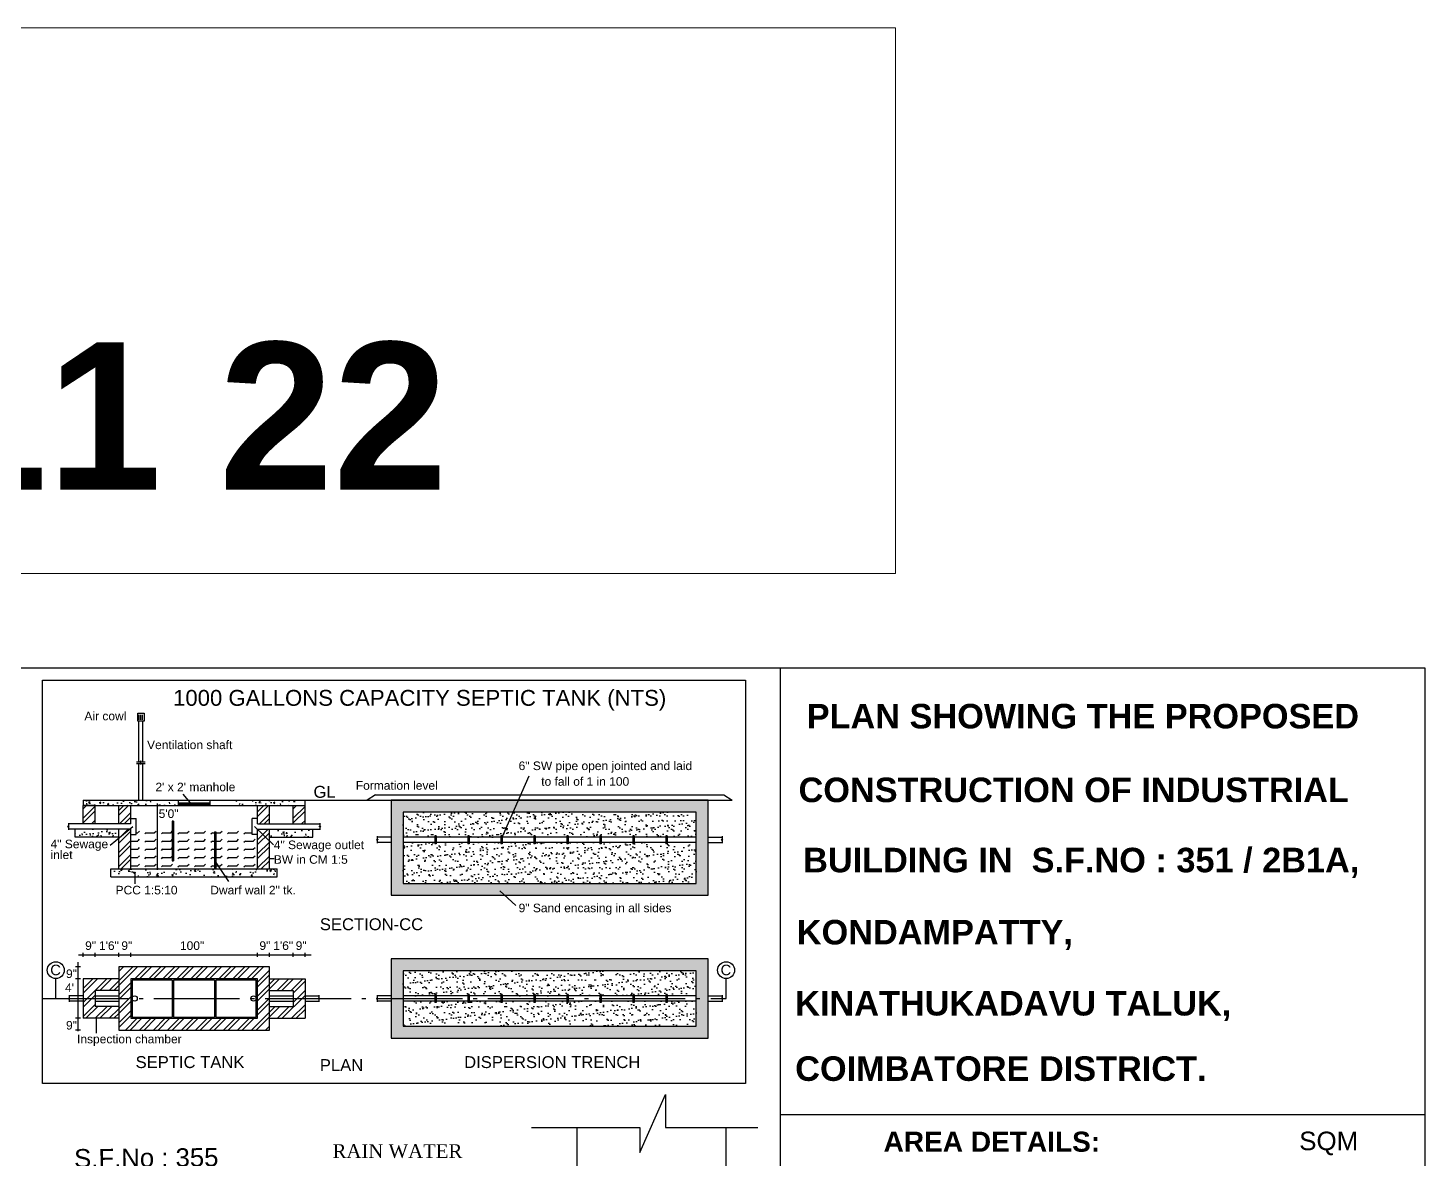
# Model space of a CAD drawing. Header units: metres. Extents: x 2267204 to 2267561, y 3771 to 3959.
# Drawn here: x 2267526.68 to 2267561.38, y 3930.74 to 3958.83 of the extents above; entities that cross this region are included whole.
import ezdxf

# ---------------------------------------------------------------- set-up
doc = ezdxf.new("R2010")
doc.units = ezdxf.units.M
doc.header["$LTSCALE"] = 3.5
doc.header["$MEASUREMENT"] = 0
doc.linetypes.add('ACAD_ISO04W100', pattern=[30, 24, -3, 0, -3])
doc.layers.get('0').update_dxf_attribs({"linetype": 'CONTINUOUS'})
doc.layers.add('LOCATION_PLAN', color=7, linetype='CONTINUOUS', lineweight=0)
doc.styles.add('bold', font='arial.ttf')
doc.styles.add('cent', font='arial.ttf', dxfattribs={"height": 9})
doc.styles.add('regular', font='arial.ttf', dxfattribs={"height": 9})
doc.styles.get("Standard").update_dxf_attribs({"font": 'times.ttf'})
doc.styles.add('style1', font='arialbd.ttf')
pattern_1 = [(45, (-869.9061338253523, -1573.711738222049), (-6.848898700986849, 6.848898700986845), []), (45, (-865.3402013656885, -1573.711738222049), (-6.848898700986849, 6.848898700986845), [])]
pattern_2 = [(37.50000000000001, (-869.9061338253523, -1573.711738222049), (-0.1220282820096091, 3.732568025010437), [0, -2.94448485079754, 0, -3.293173846286721, 0, -3.147886764832897]), (7.499999999999999, (-869.9061338253523, -1573.711738222049), (3.428342564444218, 5.466951536715037), [0, -1.588472090561829, 0, -2.653910687889885, 0, -1.01700957017678]), (327.5, (-872.2888419611991, -1573.711738222049), (6.032594431027457, 0.010962498295687), [0, -0.9685805430255068, 0, -3.486889954891826, 0, -4.552328552219887]), (317.5, (-872.2888419611991, -1573.711738222049), (5.823351478120112, 1.700198950568465), [0, -0.4842902715127537, 0, -2.285850081540195, 0, -2.615167466168868])]
pattern_3 = [(37.50000000000001, (-869.9061338253523, -1573.711738222049), (-0.3254087520256243, 9.953514733361159), [0, -7.851959602126776, 0, -8.781796923431264, 0, -8.394364706221058]), (7.499999999999999, (-869.9061338253523, -1573.711738222049), (9.142246838517913, 14.5785374312401), [0, -4.235925574831544, 0, -7.077095167706362, 0, -2.712025520471416]), (327.5, (-876.260022187591, -1573.711738222049), (16.08691848273988, 0.0292333287884986), [0, -2.582881448068019, 0, -9.298373213044874, 0, -12.13954280591969]), (317.5, (-876.260022187591, -1573.711738222049), (15.52893727498697, 4.533863868182577), [0, -1.291440724034008, 0, -6.095600217440525, 0, -6.973779909783651])]

# ---------------------------------------------------------------- blocks, each defined once
blk = doc.blocks.new('A$C267C1C9C')
h = blk.add_hatch()
h.set_pattern_fill('AR-CONC', color=256, scale=2.582881448068019, style=0)
h.set_pattern_definition([(49.99999999999996, (-869.9061338253523, -1503.100829693481), (18.52598019077366, -1.620813252732048), [1.937161086051014, -21.30877194656117]), (355, (-869.9061338253523, -1503.100829693481), (-3.583782454837145, 19.42823107516457), [1.549728868840813, -17.04701755724896]), (100.4513999999995, (-868.3623021914245, -1503.235897346196), (14.94221149562448, 17.80740602753746), [1.646333542473291, -18.10966953544009]), (46.18419999999993, (-869.9061338253523, -1497.935066797341), (27.56557105111838, -4.275159914129251), [2.9057416290765, -31.9631579198414]), (96.63559999999941, (-867.6090031382485, -1498.291331564924), (24.14122962362811, 25.16030976980268), [2.469500391196325, -27.16449996391883]), (351.1842000000001, (-869.9061338253523, -1497.935066797341), (24.14120998300817, 25.16032862547995), [2.32459330326122, -25.57052633587343]), (20.99999999999998, (-867.3232523772749, -1499.22650752138), (15.41740151137745, -10.39916863341229), [1.937161086050986, -21.30877194656096]), (326, (-867.3232523772749, -1499.22650752138), (6.28454656850766, 18.72976598417203), [1.549728868840809, -17.04701755724892]), (71.45140000000002, (-866.0384694692766, -1500.09310572828), (21.70195439610077, 8.330580363882987), [1.646333542473304, -18.10966953544028]), (37.50000000000001, (-869.9061338253523, -1503.100829693481), (0.3140746471022135, 8.598253592367607), [0, -16.84038704140348, 0, -17.30530570205572, 0, -17.11158959345063]), (7.499999999999999, (-869.9061338253523, -1503.100829693481), (6.794774278111607, 10.18718693521696), [0, -9.866607131619816, 0, -16.45295482419327, 0, -6.521775656371737]), (327.5, (-875.6659594545345, -1503.100829693481), (13.7880006695219, -0.5825655976628328), [0, -6.457203620170051, 0, -20.14647529493057, 0, -26.73282298750402]), (317.5, (-878.2488409026117, -1503.100829693481), (15.06300737564305, 2.585593017253199), [0, -8.394364706221058, 0, -13.37932590099233, 0, -18.98417864329994])])
h.paths.add_polyline_path([(5332.763796999265, 2500.753984946219), (5332.763796999265, 2505.919747842356), (5239.780064868784, 2505.919747842356), (5239.780064868784, 2500.753984946219)])
h.paths.add_polyline_path([(5208.785487491972, 2500.753984946219), (5208.785487491972, 2505.919747842356), (5115.801755361521, 2505.919747842356), (5115.801755361521, 2500.753984946219)])
h.paths.add_polyline_path([(5150.670654910427, 2469.759407569396), (5150.670654910427, 2477.508051913607), (5108.053111017318, 2477.508051913607), (5108.053111017318, 2469.759407569396)])
h.paths.add_polyline_path([(5305.643541794532, 2431.016185848382), (5305.643541794532, 2438.76483019258), (5142.922010566268, 2438.76483019258), (5142.922010566268, 2431.016185848382)])
h.paths.add_polyline_path([(5340.512441343452, 2469.759407569396), (5340.512441343452, 2477.508051913607), (5297.8948974503, 2477.508051913607), (5297.8948974503, 2469.759407569396)])
h = blk.add_hatch()
h.set_pattern_fill('ANSI32', color=256, scale=25.8288144806802, style=0)
h.set_pattern_definition([(45, (-869.9061338253523, -1503.100829693481), (-6.848898700986849, 6.848898700986845), []), (45, (-865.3402013656885, -1503.100829693481), (-6.848898700986849, 6.848898700986845), [])])
h.paths.add_polyline_path([(5162.293621426754, 2500.753984946219), (5150.670654910427, 2500.753984946219), (5150.670654910427, 2482.67381480974), (5162.293621426754, 2482.67381480974)])
h.paths.add_polyline_path([(5162.293621426754, 2477.508051913607), (5150.670654910427, 2477.508051913607), (5150.670654910427, 2438.76483019258), (5162.293621426754, 2438.76483019258)])
h.paths.add_polyline_path([(5127.424721877877, 2500.753984946219), (5115.801755361521, 2500.753984946219), (5115.801755361521, 2482.67381480974), (5127.424721877877, 2482.67381480974)])
h.paths.add_polyline_path([(5297.8948974503, 2500.753984946219), (5286.271930934046, 2500.753984946219), (5286.271930934016, 2482.67381480974), (5297.8948974503, 2482.67381480974)])
h.paths.add_polyline_path([(5297.8948974503, 2477.508051913607), (5286.271930934016, 2477.508051913607), (5286.271930934016, 2438.76483019258), (5297.8948974503, 2438.76483019258)])
h.paths.add_polyline_path([(5332.763796999265, 2500.753984946219), (5321.140830482967, 2500.753984946219), (5321.140830482967, 2482.67381480974), (5332.763796999265, 2482.67381480974)])
h = blk.add_hatch()
h.set_pattern_fill('AR-SAND', color=256, scale=1.937161086051014, style=0)
h.set_pattern_definition(pattern_2)
h.paths.add_polyline_path([(5726.967516462435, 2412.936015711908), (5726.967516462435, 2505.919747842356), (5417.021742694299, 2505.919747842356), (5417.021742694299, 2412.936015711905)])
h.paths.add_polyline_path([(5715.344549946166, 2424.558982228209), (5715.344549946166, 2494.296781326048), (5428.644709210581, 2494.296781326048), (5428.644709210581, 2424.558982228209)], flags=16)
h = blk.add_hatch()
h.set_pattern_fill('AR-SAND', color=256, scale=5.165762896136039, style=0)
h.set_pattern_definition(pattern_3)
h.paths.add_polyline_path([(5428.644709210581, 2494.296781326055), (5428.644709210581, 2469.759407569404), (5459.639286587422, 2469.759407569404), (5459.639286587422, 2471.050848293439), (5460.930727311468, 2471.050848293439), (5460.930727311468, 2469.759407569404), (5491.92530468825, 2469.759407569404), (5491.92530468825, 2471.050848293439), (5493.216745412311, 2471.050848293439), (5493.216745412311, 2469.759407569404), (5524.211322789123, 2469.759407569396), (5524.211322789123, 2471.050848293427), (5525.502763513141, 2471.050848293427), (5525.502763513141, 2469.759407569404), (5556.497340889952, 2469.759407569404), (5556.497340889952, 2471.050848293427), (5557.78878161397, 2471.050848293427), (5557.78878161397, 2469.759407569404), (5588.783358990797, 2469.759407569404), (5588.783358990797, 2471.050848293439), (5590.074799714872, 2471.050848293439), (5590.074799714872, 2469.759407569404), (5621.06937709167, 2469.759407569404), (5621.06937709167, 2471.050848293439), (5622.360817815686, 2471.050848293427), (5622.360817815686, 2469.759407569404), (5653.355395192527, 2469.759407569404), (5653.355395192527, 2471.050848293439), (5654.646835916574, 2471.050848293439), (5654.646835916574, 2469.759407569404), (5685.641413293399, 2469.759407569404), (5685.641413293399, 2471.050848293427), (5686.932854017387, 2471.050848293427), (5686.932854017387, 2469.759407569404), (5715.344549946166, 2469.759407569404), (5715.344549946166, 2494.296781326041)])
h.paths.add_polyline_path([(5525.502763513141, 2464.593644673259), (5525.502763513141, 2463.302203949228), (5524.211322789123, 2463.302203949228), (5524.211322789123, 2464.593644673259), (5493.216745412311, 2464.593644673259), (5493.216745412311, 2463.302203949228), (5491.92530468825, 2463.302203949228), (5491.92530468825, 2464.593644673259), (5460.930727311468, 2464.593644673259), (5460.930727311468, 2463.302203949228), (5459.639286587422, 2463.302203949228), (5459.639286587422, 2464.593644673259), (5428.644709210581, 2464.593644673259), (5428.644709210581, 2424.558982228209), (5715.344549946166, 2424.558982228209), (5715.344549946166, 2464.593644673252), (5686.932854017387, 2464.593644673259), (5686.932854017387, 2463.302203949217), (5685.641413293399, 2463.302203949217), (5685.641413293399, 2464.593644673259), (5654.646835916574, 2464.593644673259), (5654.646835916574, 2463.302203949228), (5653.355395192527, 2463.302203949228), (5653.355395192527, 2464.593644673259), (5622.360817815686, 2464.593644673259), (5622.360817815686, 2463.302203949228), (5621.06937709167, 2463.302203949228), (5621.06937709167, 2464.593644673259), (5590.074799714872, 2464.593644673259), (5590.074799714872, 2463.302203949228), (5588.783358990797, 2463.302203949228), (5588.783358990797, 2464.593644673259), (5557.78878161397, 2464.593644673259), (5557.78878161397, 2463.302203949228), (5556.497340889952, 2463.302203949228), (5556.497340889952, 2464.593644673259)])
h = blk.add_hatch()
h.set_pattern_fill('FLEX', color=256, scale=32.28601810085026, style=0)
h.set_pattern_definition([(0, (-869.9061338253523, -1503.100829693481), (0, 8.071504525212552), [8.071504525212566, -8.071504525212566]), (45, (-861.8346293001088, -1503.100829693481), (4e-16, 8.071504511668316), [2.017876131303138, -7.379078918836703, 2.017876131303138, -11.41483118144298])])
h.paths.add_polyline_path([(5244.300107402931, 2474.925170465533), (5245.591548126918, 2474.925170465533), (5245.591548126918, 2438.76483019258), (5286.271930934016, 2438.76483019258), (5286.271930934046, 2472.34228901747), (5281.106168037877, 2472.34228901747), (5281.106168037877, 2477.357313644745), (5204.265444957854, 2477.357313644742), (5204.265444957854, 2446.513474536791), (5202.974004233838, 2446.513474536791), (5202.974004233838, 2477.357313644742), (5167.459384322865, 2477.357313644734), (5167.459384322865, 2472.34228901747), (5162.293621426754, 2472.34228901747), (5162.293621426754, 2438.76483019258), (5244.300107402931, 2438.76483019258)])
h = blk.add_hatch()
h.set_pattern_fill('AR-SAND', color=256, scale=1.937161086051014, style=0)
h.set_pattern_definition(pattern_2)
h.paths.add_polyline_path([(5726.967516462435, 2273.223191204816), (5726.967516462435, 2350.709634646857), (5417.021742694299, 2350.709634646857), (5417.021742694299, 2273.223191204816)])
h.paths.add_polyline_path([(5428.644709210581, 2284.846157721124), (5428.644709210581, 2339.086668130556), (5715.344549946166, 2339.086668130556), (5715.344549946166, 2284.846157721124)], flags=16)
h = blk.add_hatch()
h.set_pattern_fill('ANSI32', color=256, scale=25.8288144806802, style=0)
h.set_pattern_definition(pattern_1)
h.paths.add_polyline_path([(5297.8948974503, 2342.960990302658), (5150.670654910427, 2342.960990302658), (5150.670654910427, 2280.971835549019), (5297.8948974503, 2280.971835549022)])
h.paths.add_polyline_path([(5286.271930934046, 2331.338023786349), (5286.271930934046, 2292.594802065327), (5162.293621426754, 2292.594802065327), (5162.293621426754, 2331.338023786349)], flags=16)
h = blk.add_hatch()
h.set_pattern_fill('AR-SAND', color=256, scale=5.165762896136039, style=0)
h.set_pattern_definition(pattern_3)
h.paths.add_polyline_path([(5715.344549946166, 2284.84615772112), (5715.344549946166, 2309.383531477764), (5686.932854017387, 2309.383531477764), (5686.932854017387, 2308.092090753726), (5685.641413293399, 2308.092090753726), (5685.641413293399, 2309.383531477764), (5654.646835916574, 2309.383531477764), (5654.646835916574, 2308.092090753737), (5653.355395192527, 2308.092090753737), (5653.355395192527, 2309.383531477764), (5622.360817815686, 2309.383531477764), (5622.360817815686, 2308.092090753737), (5621.06937709167, 2308.092090753737), (5621.06937709167, 2309.383531477764), (5590.074799714872, 2309.383531477764), (5590.074799714872, 2308.092090753737), (5588.783358990797, 2308.092090753737), (5588.783358990797, 2309.383531477764), (5557.788781614014, 2309.383531477764), (5557.78878161397, 2308.092090753737), (5556.497340889952, 2308.092090753737), (5556.497340889952, 2309.383531477764), (5525.502763513141, 2309.383531477768), (5525.502763513141, 2308.092090753737), (5524.211322789123, 2308.092090753737), (5524.211322789123, 2309.383531477768), (5493.216745412311, 2309.383531477768), (5493.216745412311, 2308.092090753737), (5491.92530468825, 2308.092090753737), (5491.92530468825, 2309.383531477768), (5460.930727311468, 2309.383531477768), (5460.930727311468, 2308.092090753737), (5459.639286587422, 2308.092090753737), (5459.639286587422, 2309.383531477768), (5428.644709210581, 2309.383531477768), (5428.644709210581, 2284.846157721124)])
h.paths.add_polyline_path([(5588.783358990797, 2314.549294373908), (5588.783358990797, 2315.840735097943), (5590.074799714872, 2315.840735097943), (5590.074799714872, 2314.549294373908), (5621.06937709167, 2314.549294373908), (5621.06937709167, 2315.840735097943), (5622.360817815686, 2315.840735097943), (5622.360817815686, 2314.549294373908), (5653.355395192527, 2314.549294373908), (5653.355395192527, 2315.840735097943), (5654.646835916574, 2315.840735097943), (5654.646835916574, 2314.549294373908), (5685.641413293399, 2314.549294373908), (5685.641413293399, 2315.840735097925), (5686.932854017387, 2315.840735097925), (5686.932854017387, 2314.549294373908), (5715.344549946166, 2314.549294373908), (5715.344549946166, 2339.086668130556), (5428.644709210581, 2339.086668130556), (5428.644709210581, 2314.549294373908), (5459.639286587422, 2314.549294373908), (5459.639286587422, 2315.840735097943), (5460.930727311468, 2315.840735097943), (5460.930727311468, 2314.549294373908), (5491.92530468825, 2314.549294373908), (5491.92530468825, 2315.840735097943), (5493.216745412311, 2315.840735097943), (5493.216745412311, 2314.549294373908), (5524.211322789123, 2314.549294373908), (5524.211322789123, 2315.840735097943), (5525.502763513141, 2315.840735097943), (5525.502763513141, 2314.549294373908), (5556.497340889952, 2314.549294373908), (5556.497340889952, 2315.840735097943), (5557.78878161397, 2315.840735097943), (5557.78878161397, 2314.549294373908)])
h = blk.add_hatch()
h.set_pattern_fill('ANSI32', color=256, scale=25.8288144806802, style=0)
h.set_pattern_definition(pattern_1)
h.paths.add_polyline_path([(5332.763796999265, 2331.338023786349), (5297.8948974503, 2331.338023786349), (5297.8948974503, 2319.715057270048), (5321.140830482967, 2319.715057270048), (5321.140830482967, 2304.217768581635), (5297.8948974503, 2304.217768581635), (5297.8948974503, 2292.594802065334), (5332.763796999265, 2292.594802065327)])
h.paths.add_polyline_path([(5127.424721877877, 2319.715057270048), (5150.670654910427, 2319.715057270048), (5150.670654910427, 2331.338023786349), (5115.801755361521, 2331.338023786349), (5115.801755361521, 2292.594802065334), (5150.670654910427, 2292.594802065327), (5150.670654910427, 2304.217768581635), (5127.424721877877, 2304.217768581635)])
for p, q in [((6428.129106647815, 2634.92751157067), (4340.847165063155, 2634.92751157067)), ((5797.425367107571, 2634.92751157067), (5797.425367107571, -2.1877785912e-06)), ((6428.129106647815, -2.1877785912e-06), (6428.129106647815, 2634.92751157067)), ((5169.093846172777, 2583.041601049747), (5169.093846172777, 2590.79024539395)), ((5169.093846172777, 2590.79024539395), (5175.55104979295, 2590.79024539395)), ((5175.55104979295, 2583.041601049747), (5169.093846172777, 2583.041601049747)), ((5170.385286896809, 2543.48026401124), (5170.385286896809, 2583.041601049747)), ((5170.613740980538, 2584.263541966961), (5170.613740980538, 2589.382751680467)), ((5172.322447982878, 2584.263541966961), (5172.322447982878, 2589.382751680467)), ((5173.913308276198, 2584.263541966961), (5173.913308276198, 2589.382751680467)), ((5174.259609068889, 2543.48026401124), (5174.259609068889, 2583.041601049747)), ((5175.55104979295, 2590.79024539395), (5175.55104979295, 2583.041601049747)), ((5168.024658084731, 2543.48026401124), (5171.419683423417, 2543.48026401124)), ((5168.024658084731, 2541.572765313107), (5171.419683423417, 2541.572765313107)), ((5170.385286896809, 2505.91974784236), (5170.385286896809, 2541.572765313107)), ((5172.646040171197, 2543.48026401124), (5176.477413581713, 2543.48026401124)), ((5172.646040171197, 2541.572765313107), (5176.477413581713, 2541.572765313107)), ((5174.259609068889, 2505.91974784236), (5174.259609068889, 2541.572765313107)), ((5551.652080006068, 2529.306997907283), (5524.211322789123, 2467.17652612134)), ((5115.801755361521, 2505.91974784236), (5332.763796999265, 2505.91974784236)), ((5115.801755361521, 2505.91974784236), (5115.801755361521, 2500.753984946224)), ((5127.424721877877, 2500.753984946224), (5115.801755361521, 2500.753984946224)), ((5115.801755361521, 2500.753984946224), (5332.763796999265, 2500.753984946224)), ((5115.801755361521, 2482.67381480975), (5115.801755361521, 2500.753984946224)), ((5127.424721877877, 2482.67381480975), (5127.424721877877, 2500.753984946224)), ((5150.670654910427, 2482.67381480975), (5150.670654910427, 2500.753984946224)), ((5150.670654910427, 2500.753984946224), (5162.293621426754, 2500.753984946224)), ((5162.293621426754, 2482.67381480975), (5162.293621426754, 2500.753984946224)), ((5188.980328950536, 2501.514967830008), (5187.654598653098, 2499.992444470183)), ((5188.296400384235, 2502.556530859711), (5188.296400384235, 2437.61325390769)), ((5208.785487491972, 2505.91974784236), (5208.785487491972, 2500.753984946224)), ((5208.785487491972, 2503.336866394293), (5239.780064868784, 2503.336866394293)), ((5208.785487491972, 2502.045425670262), (5239.780064868784, 2502.045425670262)), ((5213.368734495555, 2511.796091239714), (5220.570274797704, 2503.336866394293)), ((5239.780064868784, 2505.91974784236), (5239.780064868784, 2500.753984946224)), ((5286.271930934016, 2482.67381480975), (5286.271930934046, 2500.753984946224)), ((5286.271930934046, 2500.753984946224), (5297.8948974503, 2500.753984946224)), ((5297.8948974503, 2482.67381480975), (5297.8948974503, 2500.753984946224)), ((5321.140830482967, 2500.753984946224), (5332.763796999265, 2500.753984946224)), ((5321.140830482967, 2482.600752897033), (5321.140830482967, 2500.753984946224)), ((5332.763796999265, 2505.91974784236), (5750.365244762565, 2505.91974784236)), ((5332.763796999265, 2500.753984946224), (5332.763796999265, 2505.91974784236)), ((5332.763796999265, 2482.67381480975), (5332.763796999265, 2500.753984946224)), ((5401.663921023371, 2511.0855107385), (5393.62401439414, 2505.91974784236)), ((5401.663921023371, 2511.0855107385), (5742.325338133393, 2511.0855107385)), ((5726.967516462435, 2505.91974784236), (5417.021742694254, 2505.91974784236)), ((5417.021742694254, 2505.91974784236), (5417.021742694254, 2412.936015711908)), ((5726.967516462435, 2412.936015711908), (5726.967516462435, 2505.91974784236)), ((5742.325338133393, 2511.0855107385), (5750.365244762565, 2505.91974784236)), ((5162.293621426754, 2482.67381480975), (5162.293621426754, 2487.839577705883)), ((5162.293621426754, 2487.839577705883), (5167.459384322865, 2487.839577705883)), ((5167.459384322865, 2472.342289017477), (5167.459384322865, 2487.839577705883)), ((5281.106168037877, 2472.342289017477), (5281.106168037877, 2487.839577705883)), ((5286.271930934016, 2487.839577705883), (5281.106168037877, 2487.839577705883)), ((5286.271930934016, 2482.67381480975), (5286.271930934016, 2487.839577705883)), ((5715.344549946138, 2494.296781326055), (5428.644709210581, 2494.296781326055)), ((5428.644709210581, 2494.296781326055), (5428.644709210581, 2424.558982228216)), ((5715.344549946138, 2424.558982228216), (5715.344549946138, 2494.296781326055)), ((5101.277599317765, 2483.448489384569), (5101.277599317765, 2480.651424195152)), ((5162.293621426754, 2482.67381480975), (5101.277599317765, 2482.67381480975)), ((5101.277599317765, 2479.621625823391), (5101.277599317765, 2476.767676127409)), ((5162.293621426754, 2477.508051913614), (5101.277599317765, 2477.508051913614)), ((5150.670654910427, 2477.508051913614), (5108.053111017318, 2477.508051913614)), ((5108.053111017318, 2469.759407569411), (5108.053111017318, 2477.508051913614)), ((5164.195654057678, 2479.941853688932), (5142.163439750613, 2461.400387347309)), ((5150.670654910427, 2438.764830192595), (5150.670654910427, 2477.508051913614)), ((5162.293621426754, 2438.764830192595), (5162.293621426754, 2477.508051913614)), ((5202.974004233838, 2485.256696257817), (5202.974004233838, 2446.513474536791)), ((5204.265444957854, 2485.256696257817), (5202.974004233838, 2485.256696257817)), ((5204.265444957854, 2485.256696257817), (5204.265444957854, 2446.513474536791)), ((5244.300107402903, 2474.925170465544), (5244.300107402903, 2438.764830192595)), ((5244.300107402903, 2474.925170465544), (5245.591548126918, 2474.925170465544)), ((5245.591548126918, 2474.925170465544), (5245.591548126918, 2438.764830192595)), ((5283.421163539795, 2480.273426209784), (5301.844545768108, 2462.102013681739)), ((5286.271930934016, 2482.67381480975), (5347.287953043035, 2482.67381480975)), ((5286.271930934046, 2438.764830192595), (5286.271930934046, 2477.508051913614)), ((5286.271930934016, 2477.508051913614), (5347.287953043035, 2477.508051913614)), ((5297.8948974503, 2438.764830192595), (5297.8948974503, 2477.508051913614)), ((5297.8948974503, 2477.508051913614), (5340.512441343452, 2477.508051913614)), ((5340.512441343452, 2469.759407569411), (5340.512441343452, 2477.508051913614)), ((5347.287953043035, 2483.448489384569), (5347.287953043035, 2480.651424195152)), ((5347.287953043035, 2479.621625823391), (5347.287953043035, 2476.767676127409)), ((5150.670654910427, 2469.759407569411), (5108.053111017318, 2469.759407569411)), ((5162.293621426754, 2472.342289017477), (5167.459384322865, 2472.342289017477)), ((5286.271930934016, 2472.342289017477), (5281.106168037877, 2472.342289017477)), ((5297.8948974503, 2469.759407569411), (5340.512441343452, 2469.759407569411)), ((5403.388673108871, 2470.53408214423), (5403.388673108871, 2467.737016954816)), ((5417.021742694254, 2469.759407569411), (5403.388673108871, 2469.759407569411)), ((5403.388673108871, 2466.707218583055), (5403.388673108871, 2463.853268887069)), ((5417.021742694254, 2464.593644673267), (5403.388673108871, 2464.593644673267)), ((5715.344549946138, 2469.759407569411), (5428.644709210581, 2469.759407569411)), ((5715.344549946138, 2464.593644673259), (5428.644709210581, 2464.593644673267)), ((5459.639286587422, 2471.050848293442), (5459.639286587422, 2463.302203949239)), ((5460.930727311468, 2471.050848293442), (5459.639286587422, 2471.050848293442)), ((5460.930727311468, 2463.302203949239), (5459.639286587422, 2463.302203949239)), ((5460.930727311468, 2471.050848293442), (5460.930727311468, 2463.302203949239)), ((5491.92530468825, 2471.050848293442), (5491.92530468825, 2463.302203949239)), ((5493.216745412311, 2471.050848293442), (5491.92530468825, 2471.050848293442)), ((5493.216745412311, 2463.302203949239), (5491.92530468825, 2463.302203949239)), ((5493.216745412311, 2471.050848293442), (5493.216745412311, 2463.302203949239)), ((5524.211322789123, 2471.050848293439), (5524.211322789123, 2463.302203949235)), ((5525.502763513141, 2471.050848293439), (5524.211322789123, 2471.050848293439)), ((5525.502763513141, 2463.302203949235), (5524.211322789123, 2463.302203949235)), ((5525.502763513141, 2471.050848293439), (5525.502763513141, 2463.302203949235)), ((5556.497340889952, 2471.050848293439), (5556.497340889952, 2463.302203949235)), ((5557.78878161397, 2471.050848293439), (5556.497340889952, 2471.050848293439)), ((5557.78878161397, 2463.302203949228), (5556.497340889952, 2463.302203949235)), ((5557.78878161397, 2471.050848293439), (5557.78878161397, 2463.302203949235)), ((5588.783358990797, 2471.050848293442), (5588.783358990797, 2463.302203949239)), ((5590.074799714872, 2471.050848293442), (5588.783358990797, 2471.050848293442)), ((5590.074799714872, 2463.302203949239), (5588.783358990797, 2463.302203949239)), ((5590.074799714872, 2471.050848293442), (5590.074799714872, 2463.302203949239)), ((5621.06937709167, 2471.050848293442), (5621.06937709167, 2463.302203949239)), ((5622.360817815686, 2471.050848293442), (5621.06937709167, 2471.050848293442)), ((5622.360817815686, 2463.302203949239), (5621.06937709167, 2463.302203949239)), ((5622.360817815686, 2471.050848293442), (5622.360817815686, 2463.302203949239)), ((5653.355395192527, 2471.050848293442), (5653.355395192527, 2463.302203949239)), ((5654.646835916574, 2471.050848293442), (5653.355395192527, 2471.050848293442)), ((5654.646835916574, 2463.302203949239), (5653.355395192527, 2463.302203949239)), ((5654.646835916574, 2471.050848293442), (5654.646835916574, 2463.302203949239)), ((5685.641413293399, 2471.050848293427), (5685.641413293399, 2463.302203949228)), ((5686.932854017387, 2471.050848293427), (5685.641413293399, 2471.050848293427)), ((5686.932854017387, 2463.302203949228), (5685.641413293399, 2463.302203949228)), ((5686.932854017387, 2471.050848293427), (5686.932854017387, 2463.302203949228)), ((5726.967516462435, 2469.759407569411), (5740.600586047862, 2469.759407569411)), ((5726.967516462435, 2464.593644673267), (5740.600586047862, 2464.593644673267)), ((5740.600586047862, 2470.53408214423), (5740.600586047862, 2467.737016954816)), ((5740.600586047862, 2466.707218583055), (5740.600586047862, 2463.853268887069)), ((5202.974004233838, 2446.513474536791), (5204.265444957854, 2446.513474536791)), ((5298.349798999566, 2448.883181378351), (5302.601081882471, 2448.89513454475)), ((5142.922010566268, 2431.016185848388), (5142.922010566268, 2438.764830192595)), ((5142.922010566268, 2438.764830192595), (5305.643541794532, 2438.764830192595)), ((5166.319966986601, 2434.49971028401), (5166.319966986601, 2424.02712442555)), ((5188.980328950536, 2439.550281970108), (5187.654598653098, 2438.027758610289)), ((5245.591548126918, 2445.033667257147), (5257.825515595905, 2426.245193295254)), ((5305.643541794532, 2431.016185848388), (5305.643541794532, 2438.764830192595)), ((5142.922010566268, 2431.016185848388), (5305.643541794532, 2431.016185848388)), ((5428.644709210581, 2424.558982228216), (5715.344549946138, 2424.558982228216)), ((5417.021742694254, 2412.936015711908), (5726.967516462435, 2412.936015711908)), ((5523.137274575696, 2417.380339401811), (5538.882448359202, 2402.742929576103)), ((5111.256699607009, 2354.535452060911), (5338.831746394935, 2354.535452060911)), ((5115.801755361521, 2352.564531807275), (5115.801755361521, 2356.506372314532)), ((5127.424721877877, 2352.564531807275), (5127.424721877877, 2356.506372314532)), ((5150.670654910427, 2352.564531807275), (5150.670654910427, 2356.506372314532)), ((5162.293621426754, 2352.564531807275), (5162.293621426754, 2356.506372314532)), ((5286.271930934046, 2352.564531807275), (5286.271930934046, 2356.506372314532)), ((5297.8948974503, 2352.564531807275), (5297.8948974503, 2356.506372314532)), ((5321.140830482967, 2352.564531807275), (5321.140830482967, 2356.506372314532)), ((5332.763796999265, 2352.564531807275), (5332.763796999265, 2356.506372314532)), ((5726.967516462435, 2350.709634646868), (5417.021742694254, 2350.709634646868)), ((5417.021742694254, 2350.709634646868), (5417.021742694254, 2273.223191204823)), ((5726.967516462435, 2273.223191204823), (5726.967516462435, 2350.709634646868)), ((5113.140218919507, 2342.960990302661), (5108.152747005342, 2342.960990302661)), ((5110.646482962431, 2347.398121352249), (5110.646482962431, 2280.048956625055)), ((5150.670654910427, 2342.960990302661), (5150.670654910427, 2280.97183554903)), ((5297.8948974503, 2342.960990302661), (5150.670654910427, 2342.960990302661)), ((5297.8948974503, 2280.97183554903), (5297.8948974503, 2342.960990302661)), ((5715.344549946138, 2339.08666813056), (5428.644709210581, 2339.08666813056)), ((5428.644709210581, 2339.08666813056), (5428.644709210581, 2284.846157721135)), ((5715.344549946138, 2284.846157721131), (5715.344549946138, 2339.08666813056)), ((5113.140218919507, 2331.338023786361), (5108.152747005342, 2331.338023786361)), ((5150.670654910427, 2331.338023786361), (5115.801755361521, 2331.338023786361)), ((5115.801755361521, 2331.338023786361), (5115.801755361521, 2292.594802065334)), ((5162.293621426754, 2331.338023786361), (5162.293621426754, 2292.594802065334)), ((5286.271930934046, 2331.338023786361), (5162.293621426754, 2331.338023786361)), ((5163.585062150787, 2330.046583062325), (5163.585062150787, 2293.886242789373)), ((5202.974004233838, 2330.046583062325), (5163.585062150787, 2330.046583062325)), ((5202.974004233838, 2330.046583062325), (5202.974004233838, 2293.886242789373)), ((5204.265444957854, 2330.046583062325), (5204.265444957854, 2293.886242789373)), ((5244.300107402903, 2330.046583062325), (5204.265444957854, 2330.046583062325)), ((5244.300107402903, 2330.046583062325), (5244.300107402903, 2293.886242789373)), ((5284.98049020997, 2330.046583062325), (5245.591548126918, 2330.046583062325)), ((5245.591548126918, 2330.046583062325), (5245.591548126918, 2293.886242789373)), ((5284.98049020997, 2293.886242789373), (5284.98049020997, 2330.046583062325)), ((5286.271930934046, 2292.594802065334), (5286.271930934046, 2331.338023786361)), ((5297.8948974503, 2331.338023786361), (5332.763796999265, 2331.338023786361)), ((5332.763796999265, 2331.338023786361), (5332.763796999265, 2292.594802065334)), ((5102.168685776123, 2315.323968948738), (5102.168685776123, 2312.526903759317)), ((5115.801755361521, 2314.549294373908), (5102.168685776123, 2314.549294373908)), ((5102.168685776123, 2311.497105387556), (5102.168685776123, 2308.643155691571)), ((5115.801755361521, 2309.383531477775), (5102.168685776123, 2309.383531477775)), ((5150.670654910427, 2319.715057270048), (5127.424721877877, 2319.715057270048)), ((5127.424721877877, 2319.715057270048), (5127.424721877877, 2304.217768581642)), ((5127.424721877877, 2314.549294373908), (5150.670654910427, 2314.549294373908)), ((5127.424721877877, 2309.383531477775), (5150.670654910427, 2309.383531477775)), ((5297.8948974503, 2319.715057270048), (5321.140830482967, 2319.715057270048)), ((5297.8948974503, 2314.549294373908), (5321.140830482967, 2314.549294373908)), ((5297.8948974503, 2309.383531477775), (5321.140830482967, 2309.383531477775)), ((5321.140830482967, 2319.715057270048), (5321.140830482967, 2304.217768581642)), ((5332.763796999265, 2314.549294373908), (5346.396866584633, 2314.549294373908)), ((5332.763796999265, 2309.383531477775), (5346.396866584633, 2309.383531477775)), ((5346.396866584633, 2315.323968948738), (5346.396866584633, 2312.526903759317)), ((5346.396866584633, 2311.497105387556), (5346.396866584633, 2308.643155691571)), ((5403.388673108871, 2315.323968948738), (5403.388673108871, 2312.526903759317)), ((5417.021742694254, 2314.549294373908), (5403.388673108871, 2314.549294373908)), ((5403.388673108871, 2311.497105387556), (5403.388673108871, 2308.643155691571)), ((5417.021742694254, 2309.383531477775), (5403.388673108871, 2309.383531477775)), ((5715.344549946138, 2314.549294373915), (5428.644709210581, 2314.549294373908)), ((5715.344549946138, 2309.383531477764), (5428.644709210581, 2309.383531477775)), ((5459.639286587422, 2315.840735097951), (5459.639286587422, 2308.092090753744)), ((5460.930727311468, 2315.840735097951), (5459.639286587422, 2315.840735097951)), ((5460.930727311468, 2315.840735097951), (5460.930727311468, 2308.092090753744)), ((5493.216745412311, 2315.840735097951), (5491.92530468825, 2315.840735097951)), ((5491.92530468825, 2315.840735097951), (5491.92530468825, 2308.092090753744)), ((5493.216745412311, 2315.840735097951), (5493.216745412311, 2308.092090753744)), ((5525.502763513141, 2315.840735097951), (5524.211322789123, 2315.840735097951)), ((5524.211322789123, 2315.840735097951), (5524.211322789123, 2308.092090753737)), ((5525.502763513141, 2315.840735097951), (5525.502763513141, 2308.092090753737)), ((5557.78878161397, 2315.840735097951), (5556.497340889952, 2315.840735097951)), ((5556.497340889952, 2315.840735097951), (5556.497340889952, 2308.092090753737)), ((5557.78878161397, 2315.840735097951), (5557.78878161397, 2308.092090753737)), ((5590.074799714872, 2315.840735097951), (5588.783358990797, 2315.840735097951)), ((5588.783358990797, 2315.840735097951), (5588.783358990797, 2308.092090753744)), ((5590.074799714872, 2315.840735097951), (5590.074799714872, 2308.092090753744)), ((5622.360817815686, 2315.840735097951), (5621.06937709167, 2315.840735097951)), ((5621.06937709167, 2315.840735097951), (5621.06937709167, 2308.092090753744)), ((5622.360817815686, 2315.840735097951), (5622.360817815686, 2308.092090753744)), ((5654.646835916574, 2315.840735097951), (5653.355395192527, 2315.840735097951)), ((5653.355395192527, 2315.840735097951), (5653.355395192527, 2308.092090753744)), ((5654.646835916574, 2315.840735097951), (5654.646835916574, 2308.092090753744)), ((5686.932854017387, 2315.840735097943), (5685.641413293399, 2315.840735097943)), ((5685.641413293399, 2315.840735097943), (5685.641413293399, 2308.092090753737)), ((5686.932854017387, 2315.840735097943), (5686.932854017387, 2308.092090753737)), ((5726.967516462435, 2314.549294373908), (5740.600586047862, 2314.549294373908)), ((5726.967516462435, 2309.383531477775), (5740.600586047862, 2309.383531477775)), ((5740.600586047862, 2315.323968948738), (5740.600586047862, 2312.526903759317)), ((5740.600586047862, 2311.497105387556), (5740.600586047862, 2308.643155691571)), ((5150.670654910427, 2304.217768581642), (5127.424721877877, 2304.217768581642)), ((5297.8948974503, 2304.217768581642), (5321.140830482967, 2304.217768581642)), ((5460.930727311468, 2308.092090753744), (5459.639286587422, 2308.092090753744)), ((5493.216745412311, 2308.092090753744), (5491.92530468825, 2308.092090753744)), ((5525.502763513141, 2308.092090753737), (5524.211322789123, 2308.092090753737)), ((5557.78878161397, 2308.092090753737), (5556.497340889952, 2308.092090753737)), ((5590.074799714872, 2308.092090753744), (5588.783358990797, 2308.092090753744)), ((5622.360817815686, 2308.092090753744), (5621.06937709167, 2308.092090753744)), ((5654.646835916574, 2308.092090753744), (5653.355395192527, 2308.092090753744)), ((5686.932854017387, 2308.092090753737), (5685.641413293399, 2308.092090753737)), ((5113.140218919507, 2292.594802065334), (5108.152747005342, 2292.594802065334)), ((5150.670654910427, 2292.594802065334), (5115.801755361521, 2292.594802065334)), ((5128.605084517083, 2294.094263041341), (5128.605084517083, 2278.133246012971)), ((5162.293621426754, 2292.594802065334), (5286.271930934046, 2292.594802065334)), ((5163.585062150787, 2293.886242789373), (5202.974004233838, 2293.886242789373)), ((5204.265444957854, 2293.886242789373), (5244.300107402903, 2293.886242789373)), ((5245.591548126918, 2293.886242789373), (5284.98049020997, 2293.886242789373)), ((5297.8948974503, 2292.594802065334), (5332.763796999265, 2292.594802065334)), ((5428.644709210581, 2284.846157721135), (5715.344549946138, 2284.846157721131)), ((5113.140218919507, 2280.97183554903), (5108.152747005342, 2280.97183554903)), ((5150.670654910427, 2280.97183554903), (5297.8948974503, 2280.97183554903)), ((5417.021742694254, 2273.223191204823), (5726.967516462435, 2273.223191204823)), ((5660.244746638593, 2161.303155932641), (5685.21374062328, 2218.177911506631)), ((5685.21374062328, 2218.177911506631), (5685.21374062328, 2185.772063104356)), ((5797.425367107571, 2198.566483701617), (6428.129106647815, 2198.566483701617)), ((5554.354667706198, 2185.826624744863), (5660.244746638593, 2185.826624744863)), ((5598.462732997564, 2185.826624744863), (5598.462732997547, 223.3229167190293)), ((5660.244746638593, 2185.826624744863), (5660.244746638593, 2161.303155932641)), ((5685.21374062328, 2185.772063104356), (5775.503034160269, 2185.772063104356)), ((5744.246696090385, 2185.772063104356), (5744.246696090385, 180.1779631319659))]:
    blk.add_line(p, q)
at = {"linetype": 'ACAD_ISO04W100'}
for p, q in [((5088.98242667364, 2311.966412925849), (5088.98242667364, 2331.372779356341)), ((5744.556409061988, 2311.966412925849), (5744.556409061988, 2331.372779356341)), ((5075.891582928627, 2311.966412925849), (5744.556409061988, 2311.966412925849))]:
    blk.add_line(p, q, dxfattribs=at)
blk.add_lwpolyline([(5075.891582928627, 2623.060196540639), (5763.521809907936, 2623.060196540639), (5763.521809907936, 2228.981367940738), (5075.891582928627, 2228.981367940738)], close=True)
for centre, radius in [((5088.98242667364, 2339.642136648301), 8.269357291955401), ((5744.556409061988, 2339.642136648301), 8.269357291955401), ((5166.167943598848, 2311.966412925849), 2.582881448068019), ((5282.397608761923, 2311.966412925849), 2.582881448068019)]:
    blk.add_circle(centre, radius)
for points in [[(5171.419683423417, 2543.48026401124), (5172.139487605658, 2544.273570736878), (5171.936738773307, 2542.903091362776), (5172.646040171197, 2543.48026401124)], [(5171.419683423417, 2541.572765313107), (5172.107961590778, 2542.210523932619), (5171.945264886744, 2540.765135248836), (5172.646040171197, 2541.572765313107)], [(5101.277599317765, 2480.651424195152), (5102.000703029595, 2479.952629905212), (5101.277599317765, 2480.108082755986), (5100.490743126604, 2480.136519933923), (5101.277599317765, 2479.621625823391)], [(5347.287953043035, 2480.651424195152), (5346.564849331144, 2479.952629905212), (5347.287953043035, 2480.108082755986), (5348.074809234211, 2480.136519933923), (5347.287953043035, 2479.621625823391)], [(5403.388673108871, 2467.737016954816), (5404.111776820761, 2467.038222664869), (5403.388673108871, 2467.193675515653), (5402.601816917711, 2467.222112693584), (5403.388673108871, 2466.707218583055)], [(5740.600586047862, 2467.737016954816), (5739.877482336, 2467.038222664869), (5740.600586047862, 2467.193675515653), (5741.387442239007, 2467.222112693584), (5740.600586047862, 2466.707218583055)], [(5102.168685776123, 2312.526903759314), (5102.891789487985, 2311.828109469374), (5102.168685776123, 2311.983562320154), (5101.381829584934, 2312.011999498089), (5102.168685776123, 2311.497105387556)], [(5346.396866584633, 2312.526903759314), (5345.673762872757, 2311.828109469374), (5346.396866584633, 2311.983562320154), (5347.183722775793, 2312.011999498089), (5346.396866584633, 2311.497105387556)], [(5403.388673108871, 2312.526903759314), (5404.111776820761, 2311.828109469374), (5403.388673108871, 2311.983562320154), (5402.601816917711, 2312.011999498089), (5403.388673108871, 2311.497105387556)], [(5740.600586047862, 2312.526903759314), (5739.877482335971, 2311.828109469374), (5740.600586047862, 2311.983562320154), (5741.387442239007, 2312.011999498089), (5740.600586047862, 2311.497105387556)]]:
    blk.add_spline(points, degree=3)
for s, height, style, p in [('03 11 22', 144, 'style1', (4689.324095661461, 2809.506830627557)), ('1000 GALLONS CAPACITY SEPTIC TANK (NTS)', 15.49728868840812, 'bold', (5203.680425830127, 2598.143249910707)), (' PLAN SHOWING THE PROPOSED ', 24, 'style1', (5814.083932362351, 2576.017789246245)), ('Air cowl', 8.394364706221062, 'bold', (5116.988439048174, 2583.931796884255)), ('Ventilation shaft', 8.394364706221062, 'bold', (5178.266639463429, 2555.781873528529)), ('6" SW pipe open jointed and laid', 8.394364706221062, 'bold', (5541.63856341783, 2535.279678233168)), ('to fall of 1 in 100', 8.394364706221062, 'bold', (5563.765432587097, 2519.955292625684)), (' CONSTRUCTION OF INDUSTRIAL ', 24, 'style1', (5806.100234425263, 2503.937602082427)), ("2' x 2' manhole", 8.394364706221062, 'bold', (5186.460549854674, 2514.567211247337)), ('GL', 11.62296651630609, 'bold', (5341.051035458382, 2508.198257857265)), ('Formation level', 8.394364706221062, 'bold', (5382.432639265855, 2516.072661134626)), ('5\'0"', 8.394364706221062, 'regular', (5189.614219350406, 2488.478549349457)), ('4" Sewage ', 8.394364706221062, 'bold', (5083.90184602041, 2458.845284324729)), ('4" Sewage outlet ', 8.394364706221062, 'bold', (5302.240915513539, 2458.002614054058)), ('BUILDING IN  S.F.NO : 351 / 2B1A, ', 24, 'style1', (5819.896535323408, 2435.339578285966)), ('inlet', 8.394364706221062, 'bold', (5083.90184602041, 2448.310139720026)), ('BW in CM 1:5', 8.394364706221062, 'bold', (5302.240915513539, 2443.692628210829)), ('PCC 1:5:10', 8.394364706221062, 'bold', (5147.464614022043, 2413.748325525478)), ('Dwarf wall 2" tk.', 8.394364706221062, 'bold', (5240.101464281586, 2413.748325525478)), ('9" Sand encasing in all sides', 8.394364706221062, 'bold', (5541.63856341783, 2396.303875471833)), ('SECTION-CC', 11.62296651630609, 'bold', (5347.253559349994, 2378.770657572029)), (' KONDAMPATTY, ', 24, 'style1', (5804.405971937375, 2364.83848806985)), ('9"', 8.394364706221062, 'regular', (5117.714072779709, 2359.467553974704)), ('1\'6"', 8.394364706221062, 'regular', (5131.20347493788, 2359.467553974704)), ('9"', 8.394364706221062, 'regular', (5153.123765994722, 2359.467553974704)), ('100"', 8.394364706221062, 'regular', (5210.45375026649, 2359.467553974704)), ('9"', 8.394364706221062, 'regular', (5288.184248352132, 2359.46755397466)), ('1\'6"', 8.394364706221062, 'regular', (5301.673650510391, 2359.46755397466)), ('9"', 8.394364706221062, 'regular', (5323.593941567188, 2359.46755397466)), ('C', 10.33152579227207, 'regular', (5083.577140085587, 2334.706908319782)), ('9"', 8.394364706221062, 'regular', (5099.014898329798, 2331.998610435512)), ('C', 10.33152579227207, 'regular', (5739.151122473995, 2334.706908319782)), ("4'", 8.394364706221062, 'regular', (5098.024388843914, 2318.249869207651)), ('KINATHUKADAVU TALUK,', 24, 'style1', (5812.144668439782, 2295.340889381529)), ('9"', 8.394364706221062, 'regular', (5099.014898329798, 2281.632422198185)), ('Inspection chamber', 8.394364706221062, 'regular', (5109.774830953873, 2268.176802800786)), ('SEPTIC TANK', 11.62296651630609, 'regular', (5167.050480041711, 2243.991092088741)), ('DISPERSION TRENCH', 11.62296651630609, 'regular', (5488.375766451631, 2243.991092088741)), ('COIMBATORE DISTRICT.        ', 24, 'style1', (5812.144668439782, 2231.432546154298)), ('PLAN', 11.62296651630609, 'bold', (5347.253559349994, 2241.058301928351)), ('AREA DETAILS:', 19.63778004788007, 'style1', (5898.554512478062, 2162.179151028373)), ('SQM', 18.14731939734365, 'regular', (6305.023856186569, 2163.674857948972))]:
    blk.add_text(s, height=height, dxfattribs=dict(style=style)).set_placement(p)
at = {"style": 'cent'}
blk.add_text('S.F.No : 355 ', height=18, rotation=0.4484345033601053, dxfattribs=at).set_placement((5107.006418650184, 2146.725871251943))
blk.add_text('RAIN WATER ', height=13.45091881991494).set_placement((5359.671901001595, 2156.09245371139))

msp = doc.modelspace()

# ---------------------------------------------------------------- linework, layer by layer
at = {"layer": 'LOCATION_PLAN'}
msp.add_lwpolyline([(2267508.381681511, 3945.283594157774), (2267548.225988255, 3945.283594157774), (2267548.225988255, 3958.831130605992), (2267508.381681511, 3958.831130605992)], close=True, dxfattribs=at)

# ---------------------------------------------------------------- block references
at = {"ltscale": 400, "xscale": 0.0254007739713416, "yscale": 0.0254007739713416, "zscale": 0.0254007739713416}
msp.add_blockref('A$C267C1C9C', (2267398.103326538, 3876.003766049292), dxfattribs=at)

doc.saveas('drawing.dxf')
